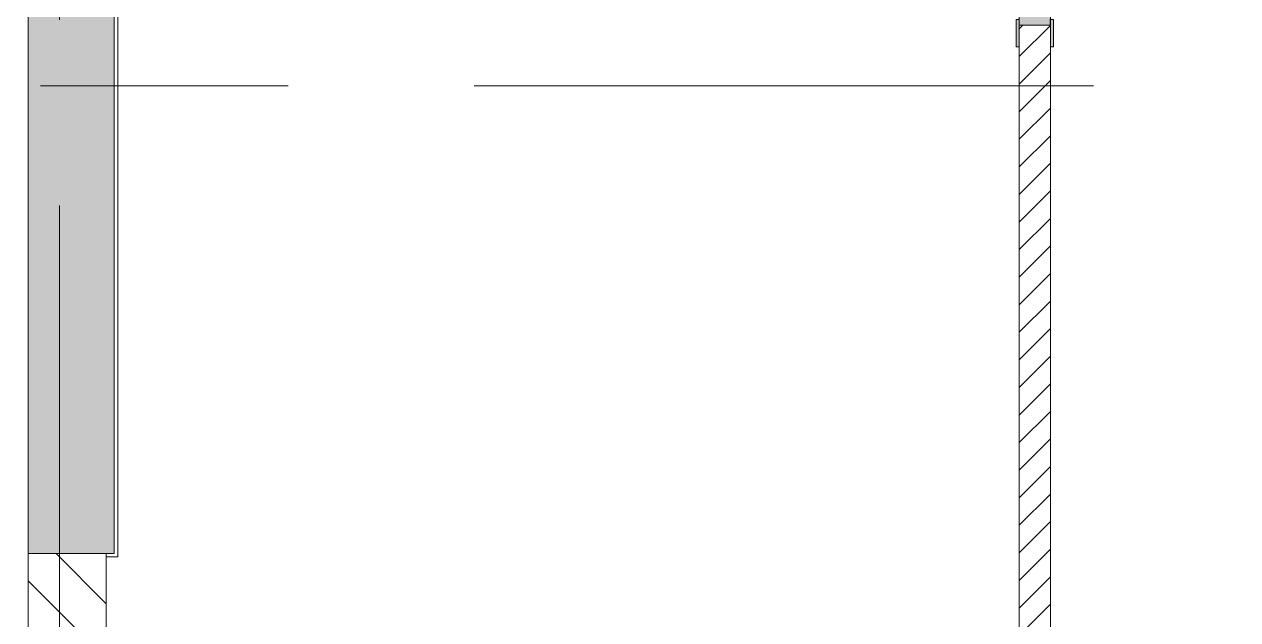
# Model space of a CAD drawing. Header units: millimetres. Extents: x 81037 to 284518, y -8553 to 29000.
# Drawn here: x 107120 to 110230, y 2231 to 3758 of the extents above; entities that cross this region are included whole.
import ezdxf

# ---------------------------------------------------------------- set-up
doc = ezdxf.new("R2010")
doc.units = ezdxf.units.MM
doc.linetypes.add('Осевая', pattern=[3175, 634.9999999999999, -476.25, 1587.5, -476.25])
for name, color, linetype, lineweight, true_color in [('A-DOOR-1', 7, 'Continuous', 9, 0xaaaaaa), ('A-DOOR-2', 7, 'Continuous', 9, 0xe2e2e2), ('A-DOOR-FRAM-1', 7, 'Continuous', 9, 0xe2e2e2), ('A-DOOR-FRAM-2', 7, 'Continuous', 9, 0xaaaaaa), ('A-FLOR-1', 7, 'Continuous', 9, 0xaaaaaa)]:
    doc.layers.add(name, color=color, linetype=linetype, lineweight=lineweight, true_color=true_color)
doc.layers.add('I-WALL', color=7, linetype='Continuous', lineweight=9)
doc.layers.add('Оси-2', color=7, linetype='Осевая', lineweight=9)

# ---------------------------------------------------------------- blocks, each defined once
blk = doc.blocks.new('110_Дверь_СКБ_2Ст - Д-5_п_ Из игровой в коридор-32351726-План монтажа стен и перегородок 2 этажа в осях 23_33')
at = {"layer": 'A-DOOR-2'}
h = blk.add_hatch(color=256, dxfattribs=at)
h.paths.add_polyline_path([(712.4999999999897, -40.0000000008442), (712.4999999999897, 39.99999999915926), (652.4999999999902, 39.99999999915926), (652.4999999999902, 9.999999999157422), (662.499999999988, 9.999999999157422), (662.499999999988, -40.0000000008442)])
h.paths.add_polyline_path([(-627.5000000000133, 39.99999999915493), (-687.5000000000126, 39.99999999915493), (-687.5000000000169, -40.0000000008442), (-637.500000000011, -40.0000000008442), (-637.500000000011, 9.99999999915309), (-627.5000000000133, 9.99999999915309)])
for points in [[(712.5000000000069, 39.00000000011675), (712.5000000000069, 40.00000000011219), (697.500000000006, 39.00000000011675)], [(-587.5000000000093, -40.00000000085287), (-637.500000000011, -40.00000000085287), (-637.500000000011, -440.0000000008486), (-587.5000000000093, -440.0000000008486)], [(662.4999999999967, -940.0000000008389), (662.499999999988, -40.00000000083988), (612.4999999999864, -40.00000000083988), (612.499999999995, -940.0000000008389)]]:
    blk.add_hatch(color=256, dxfattribs=at).paths.add_polyline_path(points)
at = {"layer": 'A-DOOR-FRAM-1'}
for points in [[(-672.4999999999944, 48.00000000010171), (-742.4999999999915, 48.00000000010171), (-742.4999999999915, 40.00000000010785), (-672.4999999999944, 40.00000000010785)], [(767.5000000000074, 48.00000000011903), (697.500000000006, 48.00000000011903), (697.500000000006, 40.00000000011219), (767.5000000000074, 40.00000000011219)], [(-672.4999999999944, -39.99999999989128), (-742.4999999999915, -39.99999999989128), (-742.4999999999915, -47.9999999998938), (-672.4999999999944, -47.9999999998938)], [(767.5000000000074, -39.9999999998653), (697.500000000006, -39.9999999998653), (697.500000000006, -47.99999999987647), (767.5000000000074, -47.99999999987647)]]:
    blk.add_hatch(color=256, dxfattribs=at).paths.add_polyline_path(points)
at = {"layer": 'A-DOOR-1'}
for p, q in [((-637.5000000000057, -40.00000000095608), (-587.5000000000035, -40.00000000095635)), ((-637.5000000000077, -440.000000000956), (-637.5000000000057, -40.00000000095608)), ((-587.5000000000035, -40.00000000095635), (-587.5000000000055, -440.0000000009562)), ((612.4999999999918, -40.00000000094546), (662.4999999999942, -40.00000000094519)), ((612.4999999999964, -940.0000000009455), (612.4999999999918, -40.00000000094546)), ((662.4999999999942, -40.00000000094519), (662.4999999999985, -940.0000000009455)), ((-587.5000000000055, -440.0000000009562), (-637.5000000000077, -440.000000000956)), ((662.4999999999985, -940.0000000009455), (612.4999999999964, -940.0000000009455))]:
    blk.add_line(p, q, dxfattribs=at)
for centre, radius, start, end in [((-637.4999999999999, -40.00000000095039), 399.9999999999997, 269.9999999999999, 2.544443745170813e-13), ((662.4999999999972, -40.00000000094559), 900.0000000000008, 180.0000000000001, 269.9999999999998)]:
    blk.add_arc(centre, radius, start, end, dxfattribs=at)
at = {"layer": 'A-DOOR-FRAM-2'}
for p, q in [((-742.4999999999866, 47.99999999999856), (-672.4999999999862, 47.99999999999856)), ((-742.4999999999866, 40.00000000000356), (-742.4999999999866, 47.99999999999856)), ((-672.4999999999862, 40.00000000000356), (-742.4999999999866, 40.00000000000356)), ((-687.5000000000067, 39.99999999905106), (-627.5000000000051, 39.99999999905106)), ((-687.5000000000067, -40.00000000094891), (-687.5000000000067, 39.99999999905106)), ((-687.4999999999865, 40.00000000000356), (-672.4999999999862, 40.00000000000356)), ((-687.4999999999865, 39.00000000000961), (-687.4999999999865, 40.00000000000356)), ((-672.4999999999862, 39.00000000000961), (-687.4999999999865, 39.00000000000961)), ((-672.4999999999862, 47.99999999999856), (-672.4999999999862, 40.00000000000356)), ((-672.4999999999862, 40.00000000000356), (-672.4999999999862, 39.00000000000961)), ((-627.5000000000051, 39.99999999905106), (-627.5000000000051, 9.999999999050361)), ((652.4999999999944, 39.99999999905106), (712.4999999999933, 39.99999999905106)), ((652.4999999999944, 9.999999999050361), (652.4999999999944, 39.99999999905106)), ((697.5000000000152, 40.00000000000411), (697.5000000000152, 48.00000000001143)), ((697.5000000000152, 48.00000000001143), (767.5000000000144, 48.00000000001143)), ((697.5000000000155, 39.0000000000099), (697.5000000000155, 40.00000000000382)), ((697.5000000000155, 40.00000000000382), (712.5000000000151, 40.00000000000382)), ((767.5000000000144, 40.00000000000411), (697.5000000000152, 40.00000000000411)), ((712.5000000000151, 39.0000000000099), (697.5000000000155, 39.0000000000099)), ((712.4999999999933, 39.99999999905106), (712.4999999999933, -40.00000000094891)), ((712.5000000000151, 40.00000000000382), (712.5000000000151, 39.0000000000099)), ((767.5000000000144, 48.00000000001143), (767.5000000000144, 40.00000000000411)), ((-637.5000000000048, 9.999999999050361), (-637.5000000000048, -40.00000000094891)), ((-627.5000000000051, 9.999999999050361), (-637.5000000000048, 9.999999999050361)), ((662.4999999999934, 9.999999999050361), (652.4999999999944, 9.999999999050361)), ((662.4999999999934, -40.00000000094891), (662.4999999999934, 9.999999999050361)), ((-742.4999999999866, -39.99999999999621), (-672.4999999999862, -39.99999999999621)), ((-742.4999999999866, -47.99999999999711), (-742.4999999999866, -39.99999999999621)), ((-672.4999999999862, -47.99999999999711), (-742.4999999999866, -47.99999999999711)), ((-637.5000000000048, -40.00000000094891), (-687.5000000000067, -40.00000000094891)), ((-672.4999999999862, -39.99999999999621), (-672.4999999999862, -47.99999999999711)), ((712.4999999999933, -40.00000000094891), (662.4999999999934, -40.00000000094891)), ((697.5000000000155, -47.99999999998293), (697.5000000000155, -39.99999999997173)), ((697.5000000000155, -39.99999999997173), (767.5000000000148, -39.99999999997172)), ((767.5000000000148, -47.99999999998292), (697.5000000000155, -47.99999999998293)), ((767.5000000000148, -39.99999999997172), (767.5000000000148, -47.99999999998292))]:
    blk.add_line(p, q, dxfattribs=at)

msp = doc.modelspace()

# ---------------------------------------------------------------- hatches: boundary and pattern name
at = {"layer": 'I-WALL'}
h = msp.add_hatch(dxfattribs=at)
h.set_pattern_fill('FP_2', color=256, style=0, pattern_type=2)
h.set_pattern_definition([(45, (0, 0), (-57.02462636878913, 57.02462636878913), []), (45, (57.025, 0), (-57.02462636878913, 57.02462636878913), [100.806, -20.161, 3.353, -16.808])])
h.paths.add_polyline_path([(107350.0000000002, 2400.000005334888), (107350.0000000002, 10600.00000533559), (107130.0000000002, 10600.00000533559), (107130.0000000001, 2400.000005334888)])
h = msp.add_hatch(dxfattribs=at)
h.set_pattern_fill('FP_5', color=256, style=0, pattern_type=2)
h.set_pattern_definition([(45, (0, 0), (-35.35533905932738, 35.35533905932738), [])])
h.paths.add_polyline_path([(109749.9999403938, 100.0000053352246), (109748.9999403938, 3755.000005335286), (109669.9999403938, 3755.000005335286), (109669.9999403938, 100.0000053352246)])
h.paths.add_polyline_path([(109748.9999403938, 5155.000005335288), (109749.9999403938, 5155.000005335288), (109749.9999403938, 10400.00000533558), (109669.9999403938, 10400.00000533558), (109669.9999403938, 5155.000005335288), (109719.9999403929, 5155.000005335288)])
h = msp.add_hatch(dxfattribs=at)
h.set_pattern_fill('FP_4', color=256, style=0, pattern_type=2)
h.set_pattern_definition([(135, (0, 0), (-70.71067811865476, -70.71067811865474), [])])
h.paths.add_polyline_path([(107130.0000000001, 150.0000001701883), (107330.0000000001, 150.0000001701883), (107330.0000000001, 2400.000005334888), (107130.0000000001, 2400.000005334888), (107130.0000000001, 395.6294505011952)])

# ---------------------------------------------------------------- linework, layer by layer
at = {"layer": 'A-FLOR-1'}
for p, q in [((107359.9999403937, 10392.00000533557), (107359.9999403937, 2392.000005335566)), ((107359.9999403937, 2392.000005335566), (107330, 2392.000005335566))]:
    msp.add_line(p, q, dxfattribs=at)
at = {"layer": 'I-WALL'}
for p, q in [((107130.0000000001, 10400.00000533558), (107130, 150.0000001701883)), ((107350, 2400.000005334888), (107350.0000000001, 10400.00000533558)), ((109669.9999403937, 3700.000005335265), (109669.9999403937, 100.0000053352311)), ((109749.9999403937, 100.0000053352311), (109749.9999403937, 3700.000005335264)), ((107350, 2400.000005334888), (107130, 2400.000005334887)), ((107330, 150.0000001701883), (107330, 2400.000005334887))]:
    msp.add_line(p, q, dxfattribs=at)
at = {"layer": 'Оси-2'}
for p, q in [((107209.9999656428, 593.7414093000549), (107209.9999656429, 19528.28679979728)), ((84936.71959556936, 3599.999999997375), (122760.0000000008, 3599.999999997253))]:
    msp.add_line(p, q, dxfattribs=at)

# ---------------------------------------------------------------- block references
at = {"layer": 'A-DOOR-1', "rotation": 269.9999999999999}
msp.add_blockref('110_Дверь_СКБ_2Ст - Д-5_п_ Из игровой в коридор-32351726-План монтажа стен и перегородок 2 этажа в осях 23_33', (109709.9999403937, 4467.500005335278), dxfattribs=at)

doc.saveas('drawing.dxf')
